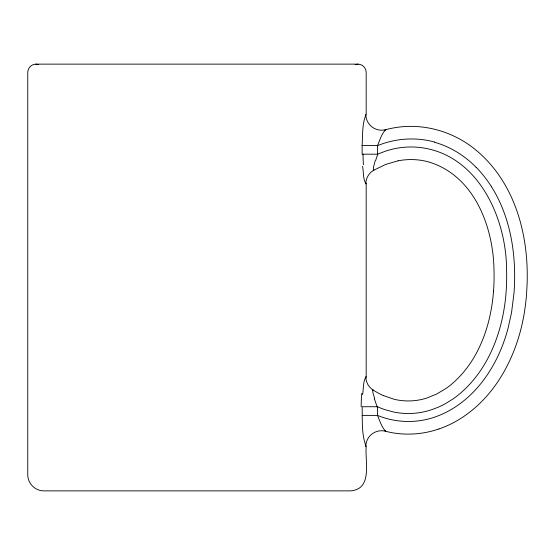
<?xml version="1.0" encoding="UTF-8"?>
<svg xmlns="http://www.w3.org/2000/svg" width="555" height="555" viewBox="0 0 555 555"><rect width="100%" height="100%" fill="white"/><g stroke="black" fill="none" stroke-linecap="round" stroke-linejoin="round"><path stroke-width="0.83" d="M362.124 145.556C362.762 135.344 361.971 123.598 366.175 114.358L366.182 72.164C366.099 67.863 362.45 64.213 358.148 64.13L35.784 64.13C31.482 64.213 27.833 67.863 27.75 72.164L27.75 475.122C27.916 483.551 35.062 490.703 43.498 490.87L350.434 490.87C373.127 489.302 364.788 461.011 366.182 446.581C361.319 434.468 362.519 419.802 362.124 406.732L377.49 406.732L378.552 407.197A79.802 79.802 0 0 0 384.809 409.611L393.426 411.97A73.239 73.239 0 0 0 432.255 409.493L438.242 407.197A83.805 83.805 0 0 0 445.901 403.388L453.158 398.844A95.016 95.016 0 0 0 458.305 395C489.704 369.38 504.023 328.338 506.313 288.864A214.48 214.48 0 0 0 506.59 269.966C506.444 216.145 476.35 151.418 416.16 147.137A80.399 80.399 0 0 0 393.335 148.948L386.426 150.821L377.49 154.193L362.124 154.193L362.124 145.556L377.49 145.556C379.918 140.228 381.521 133.658 385.836 129.606M362.568 394.667C363.65 389.603 362.873 380.39 366.161 376.977M493.534 291.07C490.925 326.049 478.243 362.373 450.431 385.17A82.195 82.195 0 0 1 445.97 388.5L436.514 394.112L426.49 398.15A60.481 60.481 0 0 1 394.203 399.288L383.574 395.646M375.201 160.749L373.404 167.527L373.342 170.406L385.51 164.502L398.088 160.818M384.976 130.161L385.503 129.697A103.674 103.674 0 0 1 392.066 128.212C420.981 122.384 451.95 130.64 474.768 149.156A116.654 116.654 0 0 1 488.497 162.053C515.588 191.877 526.73 233.038 527.222 272.616A238.796 238.796 0 0 1 527.139 283.418L526.556 294.233A216.623 216.623 0 0 1 524.981 308.386C518.738 353.16 496.205 398.643 455.676 421.488A102.585 102.585 0 0 1 438.915 428.98M362.575 166.285C363.657 171.315 362.887 180.25 366.161 183.705M373.973 170.101L373.529 170.357A15.748 15.707 59.4 0 0 365.828 183.913M365.787 114.476L365.828 114.455A15.748 15.713 75.4 0 0 385.503 129.697M355.193 64.699L358.148 64.13M362.124 415.39L377.49 415.39C396.235 423.132 417.86 423.527 436.84 416.347A90.472 90.472 0 0 0 449.522 410.492C475.552 395.93 493.624 370.095 503.621 342.463A171.002 171.002 0 0 0 507.95 328.747L511.543 312.611L514.02 292.936A220.786 220.786 0 0 0 514.554 269.89C513.757 240.898 507.062 211.462 491.48 186.723M35.784 64.13L38.739 64.699M385.725 431.297C381.597 427.204 379.849 420.752 377.49 415.39L377.49 406.732M434.669 142.281C450.376 146.77 464.695 155.643 476.114 167.284M438.908 428.953A93.864 93.864 0 0 1 392.316 432.761A94.308 94.308 0 0 1 385.42 431.214L385.024 430.902M365.752 446.435L365.828 446.477A15.748 15.713 -75.7 0 1 385.42 431.214M373.494 390.29C371.274 390.269 374.521 396.943 374.701 398.83M377.49 145.556L377.49 154.193M366.182 183.691L366.182 376.991M398.095 160.825A67.217 67.217 0 0 1 418.782 160.006A65.233 65.233 0 0 1 428.98 162.039C474.254 175.769 493.423 226.766 494.006 270.341A200.23 200.23 0 0 1 493.541 291.07M383.567 395.66A74.8 74.8 0 0 1 373.057 389.998A15.748 15.7 -57.4 0 1 365.828 376.748M372.717 390.47A8.172 1.068 70.5 0 1 373.015 389.901M375.652 160.416A23.053 4.246 -69.2 0 1 377.788 154.318M377.24 406.836A24.219 4.35 68.8 0 1 374.306 398.448M377.539 145.674A88.925 88.925 0 0 1 434.725 142.066M476.135 167.27A115.537 115.537 0 0 1 491.459 186.737M363.421 164.814A34.341 6.362 89.5 0 1 363.032 154.221M361.18 406.753A34.93 8.353 89.9 0 1 361.784 393.322"/></g></svg>
